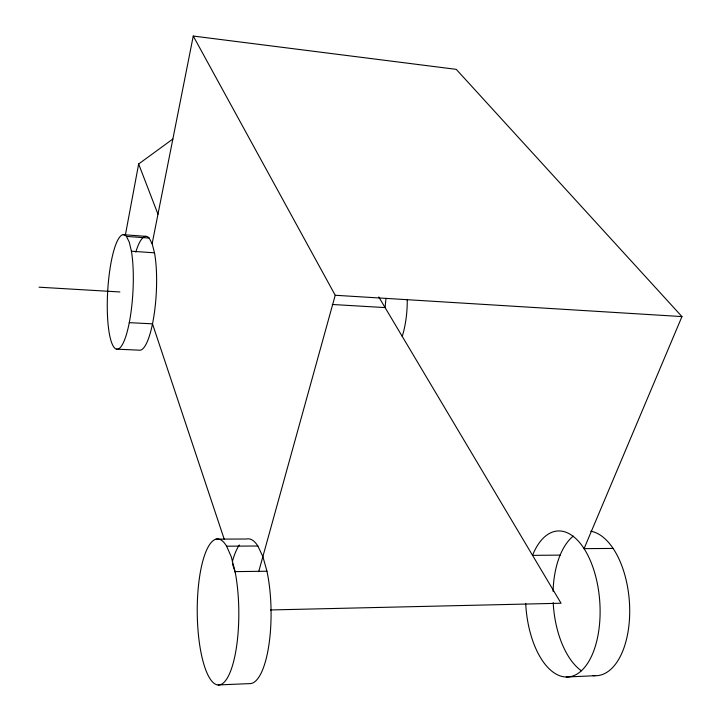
<?xml version="1.0" encoding="UTF-8"?>
<svg xmlns="http://www.w3.org/2000/svg" width="721" height="721" viewBox="0 0 721 721"><rect width="100%" height="100%" fill="white"/><g stroke="black" fill="none" stroke-linecap="round" stroke-linejoin="round"><path stroke-width="1.08" d="M125.31 235.388L138.648 163.982L172.86 139.018M116.369 349.144L138.892 350.145A57.049 13.411 -86.7 0 0 153.816 316.564A57.049 13.411 -86.7 0 0 154.501 252.828L152.14 243.662L193.255 36.05L456.249 69.351L681.958 316.582L584.064 548.645L613.075 548.429M258.695 571.681L335.22 295.268L193.255 36.05M566.201 677.001L594.978 675.73M218.121 684.95L249.385 683.625A72.415 22.072 89.3 0 0 268.726 646.079A72.415 22.072 89.3 0 0 266.95 571.221L262.877 556.594L257.857 546.004A72.415 22.072 89.3 0 0 246.555 539.011L215.994 539.137M270.483 609.957L561.037 603.234L378.75 296.944M257.857 546.004L226.619 546.194L231.306 556.873L235.091 571.627L266.95 571.221M560.127 555.098L532.54 555.359A73.172 37.023 85.9 0 1 592.202 565.273A73.172 37.023 85.9 0 1 576.683 674.261A73.172 37.023 85.9 0 1 525.699 603.387M129.266 322.657L152.492 323.846L224.24 539.281M39.042 287.192L119.857 291.96M332.264 304.478L385.086 307.588M335.22 295.268L681.958 316.582M152.14 243.662L149.139 238.065L126.427 236.407L129.23 242.013L131.42 251.223L154.501 252.828M123.228 234.685L145.732 236.344M138.648 163.982L157.971 214.218M232.414 563.804L235.235 572.285M407.239 299.422A53.066 21.206 -86.6 0 1 402.237 336.41M232.351 561.641A72.415 22.072 89.3 0 1 239.336 544.977M135.809 252.098A57.049 13.411 -86.7 0 1 149.139 238.065M131.42 251.223A57.374 12.617 -86.7 0 1 122.885 343.656A57.374 12.617 -86.7 0 1 107.402 297.674A57.374 12.617 -86.7 0 1 126.427 236.407M235.091 571.627A73.019 20.792 89.6 0 1 223.465 682.868A73.019 20.792 89.6 0 1 197.302 604.324A73.019 20.792 89.6 0 1 226.619 546.194M590.796 531.206A72.587 38.042 85.5 0 1 629.694 609.119A72.587 38.042 85.5 0 1 592.968 675.577M581.387 670.8A72.587 38.042 85.5 0 1 553.187 602.621M553.061 591.346A72.587 38.042 85.5 0 1 573.276 536.118M385.185 307.155A52.759 21.837 -86.6 0 1 386.05 298.341"/></g></svg>
